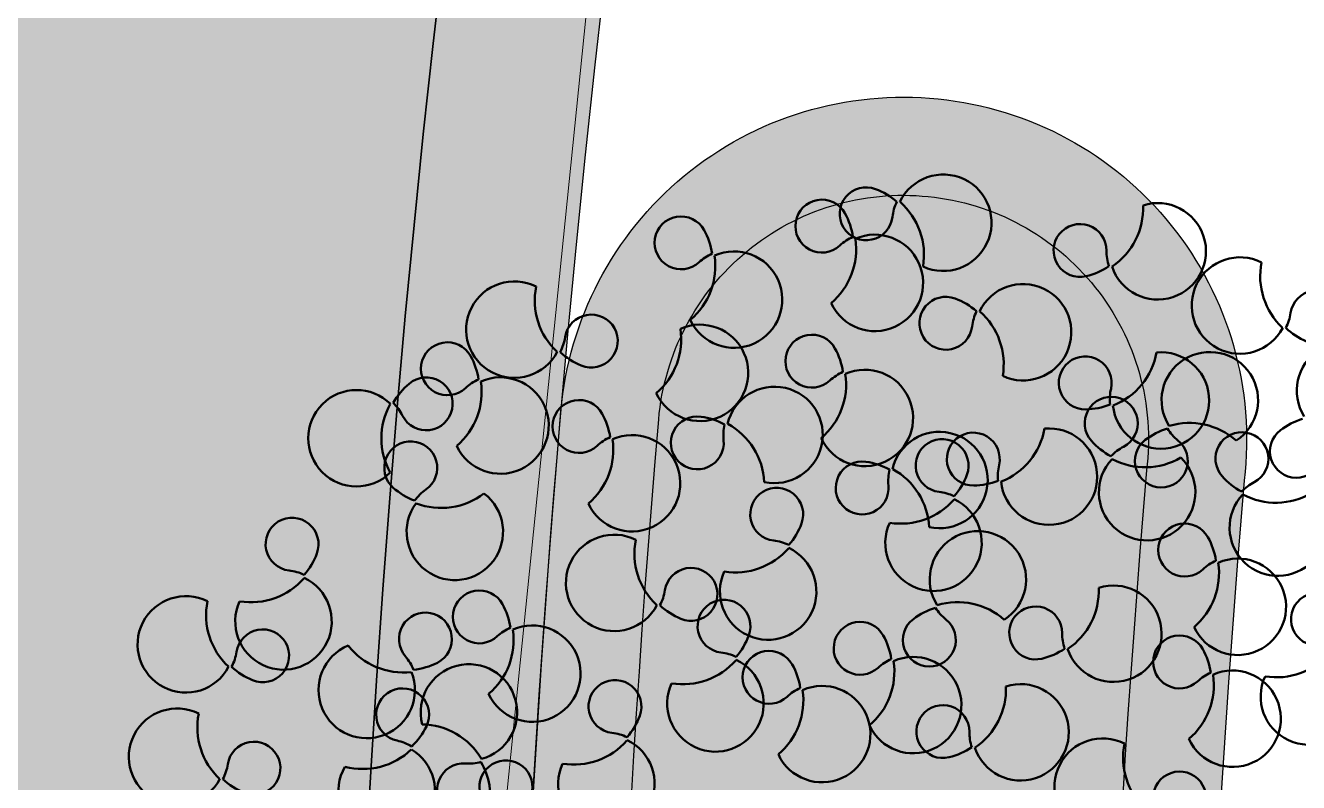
# Model space of a CAD drawing. Header units: centimetres. Extents: x 31799 to 51185, y -99131 to -72325.
# Drawn here: x 36493.9 to 36649.7, y -88172.6 to -88080 of the extents above; entities that cross this region are included whole.
import ezdxf

# ---------------------------------------------------------------- set-up
doc = ezdxf.new("R2010")
doc.units = ezdxf.units.CM
doc.header["$LTSCALE"] = 50
doc.header["$MEASUREMENT"] = 0
doc.linetypes.add('DASHED2', pattern=[9.524999999999999, 6.35, -3.175])
doc.layers.add('New_SANITARI BANJO', color=7, linetype='Continuous')
doc.layers.add('TALUS', color=2, linetype='Continuous')
doc.layers.add('New_SANITARI BANJO_Pen_No__24', color=7, linetype='Continuous', lineweight=18, true_color=0x029e21)
doc.layers.add('trotuar', color=91, linetype='Continuous', lineweight=0)
doc.layers.get('New_SANITARI BANJO').off()
pattern_1 = [(25.3848191782744, (-85633.25279063068, -50661.26926081775), (-11.43331631542021, 24.09498242438757), []), (115.3848191782744, (-85633.25279063068, -50661.26926081775), (-47.57127270745256, 6.947151430131534), [26.67, -26.67])]

# ---------------------------------------------------------------- blocks, each defined once
blk = doc.blocks.new('A$Cd0191f6d')
at = {"layer": 'trotuar'}
blk.add_polyline3d([(-3551.200000103563, 4657.500000018626, 62599.59999999998), (-3296.860318817198, 5221.700000017881, 62598.4), (-3264.799999911338, 5406.499999947846, 62600.4), (-3230.699999909848, 5477.199999894947, 62599.4), (-3190.600000042468, 5565.400000009686, 62600.49999999999), (-3110.499999951571, 5697.599999979138, 62598.59999999999), (-3015.09999986738, 5818.800000101328, 62598.09999999999), (-2793.099999986589, 6019.099999871105, 62601.39999999999), (-1999.399999994785, 6630.200000014156, 62605.3)], dxfattribs=at)
blk = doc.blocks.new('Tree Model Detailed 26')
at = {"layer": 'New_SANITARI BANJO_Pen_No__24', "color": 104, "linetype": 'Continuous', "lineweight": 50, "true_color": 0x029e21}
for centre, radius, start, end in [((24.342179962065, 88.13237564865001), 5.899489175175001, 333.283155263, 242.5241459426), ((38.08380042493501, 87.05995351000001), 5.899489175175001, 333.2831552633, 242.5241459432), ((27.917034545065, 77.04589860135), 8.6027704362, 78.63804502928998, 136.9435835450001), ((41.658655007935, 75.97347646265), 8.6027704362, 78.63804502885002, 136.9435835447), ((22.9463683444, 78.72777876535), 3.236620232247, 157.4773105859001, 81.29953840709997), ((27.903231086465, 76.67227888265), 8.6027704362, 137.1059756305, 157.4773105818), ((24.328376503465, 87.75875593), 5.899489175175001, 242.4608653962, 261.2995384089), ((41.64485154940001, 75.59985674400001), 8.6027704362, 137.1059756308, 157.4773105818), ((40.88914248746499, 75.10877260865001), 5.899489175175001, 65.39899748820001, 334.6399881715), ((38.069996966335, 86.68633379135), 5.899489175175001, 242.4608653962, 261.2995384079), ((36.68798880726501, 77.65535662665), 3.236620232247, 157.4773105854001, 81.29953840888004), ((51.83607733205, 79.09050290135), 8.6027704362, 170.7538872549, 229.0594257686), ((50.33886093295001, 74.06113053335001), 3.236620232247, 249.5931528044999, 173.4153806392), ((41.2630171052, 75.10877260865001), 5.899489175175001, 334.5767076222, 353.4153806337001), ((52.2099519498, 79.09050290135), 8.6027704362, 229.2218178554, 249.5931528042), ((63.30629439520001, 66.17538500625), 5.899489175175001, 315.2740725804, 224.5150632641999), ((32.50239762520001, 64.92558503345), 5.899489175175001, 22.67099769038998, 291.9119883699999), ((20.165559501665, 62.483818647), 5.899489175175001, 59.90917806901999, 329.1501687517001), ((31.44321078246501, 65.40000454695002), 8.6027704362, 165.2640678363999, 223.569606351), ((43.245509536335, 60.42279644425), 8.6027704362, 128.0258874535, 186.3314259692999), ((29.47170735259999, 60.5369378612), 3.236620232247, 244.1033333861999, 167.9255612152), ((59.67981224205, 59.54044827935), 3.236620232247, 214.8201261116001, 138.6423539408), ((63.2912920698, 54.52680854625), 8.6027704362, 60.85463498338999, 119.1601734978), ((20.537719236135, 62.44805047945), 5.899489175175001, 329.0868882032, 347.9255612151), ((38.733156306065, 57.74419388155), 3.236620232247, 206.8651530056001, 130.6873808329001), ((63.70764306525001, 55.99472594515), 8.6027704362, 138.6423539406, 159.0136888904), ((63.4336399382, 65.82386638305), 5.899489175175001, 296.4986801189, 315.337353131), ((63.4186376128, 54.17528992304999), 8.6027704362, 40.32090794862, 60.69224289674001), ((31.81537051693501, 65.36423637935), 8.6027704362, 223.7319984367, 244.1033333866), ((32.77703960026501, 64.6719041014), 5.899489175175001, 291.8487078224, 310.6873808344999), ((43.520151511465, 60.16911551225), 8.6027704362, 186.4938180553, 206.8651530051), ((51.85014779085, 54.1468328686), 5.899489175175001, 53.59551857589003, 322.8365092571), ((67.50996362535, 57.64755423755), 3.236620232247, 116.4986801167999, 40.32090794951987), ((29.7623876086, 52.42999872545), 5.899489175175001, 195.0992032261, 104.3401939075), ((19.6997882102, 58.29801814955), 8.6027704362, 300.6797656263, 358.9853041409), ((63.37825562435, 55.81784705005), 8.6027704362, 159.1760809764, 217.481619491), ((52.1795352318, 54.32371176365001), 5.899489175175001, 34.82012611221998, 53.65879912402999), ((71.80580835465, 55.05439709785001), 3.236620232247, 298.9809952251999, 222.8032230562999), ((20.2771818322, 53.08238204555001), 3.236620232247, 356.3238107626001, 280.1460385906999), ((41.44694466153501, 51.14840455655), 3.236620232247, 298.9809952303, 222.8032230595), ((64.85935304405001, 48.56274929173499), 5.899489175175001, 114.7868399133, 24.0278305968), ((68.96243582535, 59.46477985054999), 8.6027704362, 220.1417296801999, 278.4472681933), ((29.394492325865, 52.49659670355), 5.899489175175001, 176.3238107618, 195.1624837737999), ((65.10272123505, 48.846569927665), 5.899489175175001, 23.96455004840995, 42.80322305895005), ((69.20580401665, 59.74860048645), 8.6027704362, 278.6096602762, 298.9809952281), ((76.58979917865001, 46.856448003735), 5.899489175175001, 333.2831552622, 242.5241459478001), ((20.6553379962, 47.8925070912), 3.236620232247, 249.5931528051999, 173.4153806333), ((19.3318929274, 58.3646161276), 8.6027704362, 280.1460385908, 300.5173735409), ((34.5004893512, 44.6567567504), 5.899489175175001, 114.7868399133, 24.02783059547999), ((38.60357213253501, 55.5587873092), 8.6027704362, 220.1417296799, 278.4472681946), ((34.7438575422, 44.94057738633499), 5.899489175175001, 23.96455004710001, 42.80322305894997), ((38.84694032353501, 55.84260794515), 8.6027704362, 278.6096602801, 298.98099523), ((80.164653762, 35.76997095620001), 8.6027704362, 78.63804503207001, 136.9435835435), ((64.74217566585001, 38.9482384532), 3.236620232247, 298.9809952309, 222.8032230595001), ((21.031639513535, 35.60026162466502), 5.899489175175001, 65.39899748793, 334.6399881697001), ((31.978574358135, 39.58199191720001), 8.6027704362, 170.7538872545, 229.0594257692), ((45.60662811613499, 34.656701143535), 5.899489175175001, 333.2831552624, 242.5241459449998), ((75.19398756135001, 37.45185112000001), 3.236620232247, 157.4773105823, 81.29953841336994), ((80.15085030335001, 35.3963512374), 8.6027704362, 137.1059756317, 157.4773105806), ((76.57599572, 46.48282828486499), 5.899489175175001, 242.4608653965, 261.2995384096), ((30.481357959, 34.552619549), 3.236620232247, 249.5931528040999, 173.4153806333), ((57.79572035555, 32.45659064706501), 5.899489175175001, 114.7868399133, 24.02783059547997), ((61.89880313685, 43.358621205865), 8.6027704362, 220.1417296799, 278.4472681946), ((58.03908854655, 32.74041128300001), 5.899489175175001, 23.9645500471, 42.80322305895002), ((62.14217132785001, 43.64244184180001), 8.6027704362, 278.6096602801, 298.9809952302), ((21.4055141312, 35.60026162466502), 5.899489175175001, 334.5767076219, 353.4153806337001), ((32.35244897586501, 39.58199191720001), 8.6027704362, 229.2218178550999, 249.5931528045), ((49.181482699135, 23.570224096065), 8.6027704362, 78.63804502937997, 136.9435835441), ((87.20487116535, 26.4700993086), 3.236620232247, 298.9809952257, 222.8032230562999), ((30.857659476265, 22.260374082535), 5.899489175175001, 65.39899748793003, 334.63998817), ((44.21081649846499, 25.2521042598), 3.236620232247, 157.4773105789, 81.29953840869997), ((49.16767924053499, 23.1966043772), 8.6027704362, 137.1059756298, 157.4773105795), ((45.592824657535, 34.28308142473501), 5.899489175175001, 242.4608653965, 261.2995384084), ((71.304253656, 24.1499854368), 5.899489175175001, 114.7868399162, 24.02783059653995), ((75.40733643735, 35.0520159956), 8.6027704362, 220.1417296785, 278.4472681933), ((41.80459432086501, 26.242104375), 8.6027704362, 170.753887254, 229.0594257692), ((62.73876912185001, 24.4852575548), 3.236620232247, 351.7961549191999, 275.6183827482998), ((80.25841585465001, 19.978451502465), 5.899489175175001, 114.7868399101, 24.02783059389999), ((84.361498636, 30.88048206126501), 8.6027704362, 220.141729681, 278.4472681976999), ((40.307377921735, 21.212732006865), 3.236620232247, 249.5931528056, 173.4153806345), ((57.4275325738, 25.2509822716), 8.6027704362, 331.4248199704, 351.7961549198001), ((80.501784046, 20.262272138465), 5.899489175175001, 23.96455004624, 42.80322306023002), ((84.60486682735, 31.1643026972), 8.6027704362, 278.6096602805999, 298.9809952283), ((31.231534094, 22.260374082535), 5.899489175175001, 334.5767076216, 353.415380633), ((44.547824808865, 15.81300339120001), 5.899489175175001, 65.39899748793002, 334.6399881697001), ((55.49475965345, 19.794733683735), 8.6027704362, 170.7538872545, 229.0594257695), ((63.71224248435, 15.027610795135), 5.899489175175001, 167.6019996029, 76.84299028512002), ((57.5065606986, 24.885555418065), 8.6027704362, 272.9568893692999, 331.2624278846999), ((63.63321435955, 15.393037648665), 5.899489175175001, 76.77970973681, 95.61838274877995), ((34.054903793265, 15.697945042665), 3.236620232247, 298.9809952299, 222.8032230587), ((42.17846893859999, 26.242104375), 8.6027704362, 229.2218178548, 249.593152805), ((53.99754325435, 14.765361315535), 3.236620232247, 249.5931528045, 173.4153806333), ((27.10844848286499, 9.206297236534999), 5.899489175175001, 114.786839913, 24.02783059547998), ((31.2115312642, 20.108327795335), 8.6027704362, 220.1417296795999, 278.4472681946), ((44.92169942653499, 15.81300339120001), 5.899489175175001, 334.5767076216, 353.4153806337), ((27.351816673865, 9.490117872465001), 5.899489175175001, 23.96455004683999, 42.80322305895), ((31.4548994552, 20.392148431265), 8.6027704362, 278.6096602806, 298.9809952302), ((55.86863427115, 19.794733683735), 8.6027704362, 229.2218178550999, 249.5931528051), ((72.73333064664999, 10.468670643865), 3.236620232247, 298.9809952360999, 222.8032230643001), ((89.256185572, 9.244524785935), 3.236620232247, 298.9809952257, 222.8032230562999), ((37.60319162433501, 4.55867818546), 3.236620232247, 298.9809952298, 222.8032230585999), ((65.7868753366, 3.977022837800001), 5.899489175175001, 114.7868399127, 24.02783059598002), ((69.88995811800001, 14.879053396535), 8.6027704362, 220.1417296796, 278.4472681933), ((66.0302435276, 4.260843473733501), 5.899489175175001, 23.96455004782998, 42.80322305758997), ((82.30973026135, 2.7528769798465), 5.899489175175001, 114.7868399103, 24.02783059366001), ((86.41281304265, 13.6549075386), 8.6027704362, 220.141729681, 278.4472681933), ((57.22139080265, 4.3122949557665), 3.236620232247, 351.79615492, 275.6183827482998), ((70.13332630865, 15.162874032465), 8.6027704362, 278.6096602805999, 298.9809952322), ((82.55309845265, 3.0366976157865), 5.899489175175001, 23.96455004677999, 42.80322306033), ((90.76467257265001, 3.824921363400001), 3.236620232247, 339.2835409991, 263.1057688319999), ((86.656181234, 13.938728174535), 8.6027704362, 278.6096602805999, 298.9809952283), ((30.656736314, -1.9329696206265), 5.899489175175001, 114.7868399133, 24.02783059517998), ((34.75981909533499, 8.969060938135001), 8.6027704362, 220.1417296797, 278.4472681942), ((51.9101542546, 5.078019672585), 8.6027704362, 331.4248199702, 351.79615492), ((30.900104505, -1.6491489846935), 5.899489175175001, 23.96455004704, 42.80322305915), ((35.00318728633499, 9.252881574065002), 8.6027704362, 278.6096602802, 298.9809952298), ((85.74548448465, 5.723162377575002), 8.6027704362, 318.9122060491, 339.2835409989), ((50.5096994018, -4.41940100186), 5.899489175175001, 65.39899748795001, 334.6399881697001), ((58.19486416515001, -5.145351803855), 5.899489175175001, 167.601999603, 76.84299028510995), ((51.9891823794, 4.71259281908), 8.6027704362, 272.9568893698, 331.2624278844), ((61.4566342464, -0.4376707093292999), 8.6027704362, 170.7538872544, 229.0594257692), ((58.11583604035, -4.7799249503465), 5.899489175175001, 76.77970973677003, 95.61838274879003), ((89.66800248199999, -5.245128791725), 5.899489175175001, 64.26709581555998, 83.10576882545004), ((38.6126209822, -3.913491227893501), 3.236620232247, 37.30244122298, 321.1246690524), ((89.66598216865, -5.6189979508), 5.899489175175001, 155.0893856813, 64.33037636254002), ((85.74346417135, 5.3492932185), 8.6027704362, 260.4442754495, 318.7498139643), ((27.418123416735, -5.565512827485), 3.236620232247, 269.6977879549, 193.5200157841), ((34.34412935626499, -7.165497877800002), 8.6027704362, 16.93110627358, 37.30244122314001), ((59.95941784724999, -5.467043077525), 3.236620232247, 249.5931528041, 173.4153806335), ((77.371882744, -5.928870132224999), 3.236620232247, 339.2835409992001, 263.1057688203), ((46.041259362135, -9.847298137265001), 5.899489175175001, 213.1082859064, 122.3492765883), ((45.725205034335, -9.647568590935), 5.899489175175001, 122.2859960402, 141.1246690519), ((34.660183684065, -7.365227424065002), 8.6027704362, 318.4631756726, 16.76871418743998), ((50.88357401955, -4.41940100186), 5.899489175175001, 334.5767076216, 353.4153806335), ((60.7582213986, -9.284000624734999), 3.236620232247, 257.1851740337, 181.0074018636999), ((32.63556852406501, -4.310987194860001), 8.6027704362, 193.5200157842, 213.8913507339), ((61.83050886415, -0.4376707093292999), 8.6027704362, 229.2218178552, 249.5931528046), ((72.35269465600001, -4.030629118053501), 8.6027704362, 318.9122060491999, 339.2835409989), ((27.36993436120001, -14.70149514573501), 5.899489175175001, 89.69778795572999, 108.5364609674), ((66.12354216845002, -9.189655260535), 8.6027704362, 181.0074018632999, 201.3787368129), ((76.27521265335, -14.998920287335), 5.899489175175001, 64.26709581555998, 83.10576883182999), ((27.325103554865, -15.072672230935), 5.899489175175001, 108.4731804189, 17.71417110106997), ((32.5907377178, -4.68216428006), 8.6027704362, 214.0537428195999, 272.3592813345), ((76.27319234, -15.3727894464), 5.899489175175001, 155.0893856841, 64.33037636815997), ((72.35067434265, -4.404498277126499), 8.6027704362, 260.4442754450999, 318.7498139612001), ((58.73182482475, -18.192547758265), 5.899489175175001, 77.18517403446, 96.02384704609997), ((39.4835377652, -16.92020544973501), 3.236620232247, 269.6977879549, 193.5200157846999), ((58.60764162245, -18.545195971135), 5.899489175175001, 95.96056649810997, 5.201557180464956), ((65.99935896615001, -9.5423034734), 8.6027704362, 201.5411288987, 259.8466674136999), ((44.70098287253501, -15.66567981713501), 8.6027704362, 193.5200157843, 213.8913507338999), ((20.688735252935, -25.1244103334), 5.899489175175001, 333.2831552633, 242.5241459449998), ((39.435348709665, -26.056187768), 5.899489175175001, 89.69778795572999, 108.5364609674), ((70.07701628800001, -22.983027223665), 3.236620232247, 257.1851740302999, 181.0074018635999), ((86.26888154135, -22.345386220735), 3.236620232247, 269.6977879513, 193.5200157822), ((39.390517903335, -26.4273648532), 5.899489175175001, 108.4731804189, 17.71417110106997), ((44.656152066265, -16.036856902335), 8.6027704362, 214.0537428196, 272.3592813345), ((65.13499848960001, -26.160841784865), 3.236620232247, 207.7973316097, 131.6195594375), ((75.44233705799999, -22.888681859465), 8.6027704362, 181.0074018632, 201.3787368129), ((91.48632664865, -21.090860588065), 8.6027704362, 193.5200157837999, 213.8913507326999), ((56.70462928805, -30.5567043558), 5.899489175175001, 46.57272407359, 315.8137147546), ((68.69909593865, -30.172422195065), 8.6027704362, 131.6195594394, 151.9908943886), ((68.35055373935, -30.30770177753501), 8.6027704362, 152.1532864727, 210.4588249891), ((57.05317148685, -30.421424773335), 5.899489175175001, 27.79733160962999, 46.63600462165001), ((67.92643651200001, -32.24422257006501), 5.899489175175001, 95.96056649939996, 5.201557180644014), ((75.31815385534999, -23.241330072335), 8.6027704362, 201.541128899, 259.8466674145999), ((68.050619714, -31.89157435720001), 5.899489175175001, 77.18517403510003, 96.02384704352004), ((86.17586167935, -31.85254562413501), 5.899489175175001, 108.4731804191, 17.71417110068), ((91.44149584200001, -21.462037673265), 8.6027704362, 214.0537428196999, 272.3592813371), ((86.22069248534999, -31.481368538935), 5.899489175175001, 89.69778795314001, 108.5364609669), ((24.263589835935, -36.210887380865), 8.6027704362, 78.63804502903001, 136.9435835441), ((60.52607429155, -32.293677396865), 3.236620232247, 37.30244122360005, 321.1246690524), ((56.2575826656, -35.545684046735), 8.6027704362, 16.93110627370998, 37.30244122316004), ((19.29292363526501, -34.529007217135), 3.236620232247, 157.4773105789, 81.29953840869997), ((35.934699165735, -34.521161351335), 3.236620232247, 298.9809952299, 222.8032230587), ((49.630148616, -35.160137389935), 3.236620232247, 298.9809952309, 222.8032230587), ((67.95471267135001, -38.2274843062), 5.899489175175001, 213.1082859070999, 122.3492765879), ((56.5736369934, -35.745413593), 8.6027704362, 318.4631756726, 16.76871418765997), ((67.63865834335, -38.027754759935), 5.899489175175001, 122.285996037, 141.1246690497), ((28.98824385540001, -41.0128091574), 5.899489175175001, 114.7868399133, 24.02783059488996), ((33.091326636735, -30.110778598665), 8.6027704362, 220.1417296796, 278.4472681942), ((29.2316120464, -40.72898852146501), 5.899489175175001, 23.96455004710001, 42.80322305890999), ((33.33469482773502, -29.82695796273499), 8.6027704362, 278.6096602802, 298.9809952298), ((42.68369330566501, -41.651785196), 5.899489175175001, 114.7868399133, 24.02783059488996), ((46.786776087, -30.74975463726501), 8.6027704362, 220.1417296795999, 278.4472681946999), ((42.927061496665, -41.367964560065), 5.899489175175001, 23.96455004710001, 42.80322305890999), ((79.53949337735, -41.90428372660001), 5.899489175175001, 333.2831552622, 242.5241459421), ((47.030144278, -30.465934001335), 8.6027704362, 278.6096602802, 298.9809952302), ((60.80154521465, -42.152228549665), 3.236620232247, 207.7973316097, 131.6195594375), ((64.3656426634, -46.16380895986499), 8.6027704362, 131.6195594377, 151.9908943876), ((52.37117601305, -46.54809112053501), 5.899489175175001, 46.57272407267003, 315.813714755), ((64.0171004646, -46.299088542265), 8.6027704362, 152.1532864737, 210.4588249885), ((52.71971821184999, -46.41281153806499), 5.899489175175001, 27.79733160875001, 46.63600462073997), ((31.71128532186501, -50.34460235435), 5.899489175175001, 65.39899748793, 334.6399881697), ((42.65822016646501, -46.362872061865), 8.6027704362, 170.753887254, 229.0594257692), ((83.11434796065001, -52.99076077415), 8.6027704362, 78.63804503206998, 136.9435835465), ((61.706112803, -48.819740965), 3.236620232247, 37.30244122360005, 321.1246690524), ((41.161003767335, -51.39224443), 3.236620232247, 249.5931528044999, 173.4153806345001), ((57.43762117705, -52.07174761485), 8.6027704362, 16.93110627328001, 37.30244122316004), ((78.14368176, -51.30888061035), 3.236620232247, 157.4773105823, 81.29953841336994), ((83.100544502, -53.36438049295), 8.6027704362, 137.1059756317, 157.4773105806), ((79.52568991864999, -42.277903445465), 5.899489175175001, 242.4608653965, 261.2995384096), ((69.13475118265, -54.75354787435001), 5.899489175175001, 213.1082859075, 122.3492765868)]:
    blk.add_arc(centre, radius, start, end, dxfattribs=at)

msp = doc.modelspace()

# ---------------------------------------------------------------- hatches: boundary and pattern name
at = {"layer": 'TALUS', "lineweight": 30, "ltscale": 0.5, "true_color": 0x939598, "transparency": 33554559}
h = msp.add_hatch(dxfattribs=at)
h.set_pattern_fill('AR-BRSTD', color=252, scale=10, angle=25.3848191782744)
h.set_pattern_definition(pattern_1)
edge = h.paths.add_edge_path()
edge.add_line((33481.73727889513, -98964.20794213569), (34192.75944447368, -89929.98434819673))
edge.add_line((34192.75944447369, -89929.98434819671), (34389.28799872281, -87525.5355862798))
edge.add_arc((31959.39116163795, -87326.92702371415), 2437.999999999882, 355.3272943228954, 375.565461341902)
edge.add_arc((32922.71566187232, -87058.58785913259), 1437.999999999809, 375.5654613419055, 387.7626684261507)
edge.add_arc((35921.34901027073, -85480.08389340817), 1950.727892282888, 140.705992002478, 207.7626684261479, ccw=False)
edge.add_arc((34450.36344504908, -84276.35303170708), 50.00000000000462, 128.3258898504117, 140.7059920024994, ccw=False)
edge.add_arc((33527.60467798146, -83109.02263383362), 1437.999999999836, 308.325889850393, 327.0197797373803)
edge.add_arc((32688.74613888751, -82564.67315841456), 2437.999999999767, 327.0197797373834, 347.2579467563899)
edge.add_line((35066.70532080551, -83102.4036942136), (35598.80425657635, -80749.34864941363))
edge.add_line((35598.80425657635, -80749.34864941365), (37529.37706338719, -72329.9349606951))
edge.add_line((37529.37706338719, -72329.93496069509), (37704.8237802681, -72370.16491888188))
edge.add_line((37704.82378026808, -72370.1649188819), (35774.31157619783, -80789.31431322011))
edge.add_line((35774.31157619784, -80789.31431322011), (35242.27244662391, -83142.10488225456))
edge.add_arc((32688.74613888751, -82564.67315841462), 2617.999999999742, 327.01977973738457, 347.2579467563913, ccw=False)
edge.add_arc((33527.60467798014, -83109.0226338324), 1618.000000001632, 309.0322442866182, 327.01977973736945, ccw=False)
edge.add_arc((34578.04042984209, -84404.71115011077), 50.00000000000321, 129.0322442865612, 141.3213182337953)
edge.add_arc((35921.34901027055, -85480.0838934082), 1770.727892282732, 141.3213182338531, 207.76266842615)
edge.add_arc((32922.71566187229, -87058.58785913265), 1617.999999999861, 15.565461341907223, 27.76266842615229, ccw=False)
edge.add_arc((31959.39116163798, -87326.92702371412), 2617.999999999849, 355.3272943228952, 375.5654613419017, ccw=False)
edge.add_line((34568.68973402851, -87540.19905685479), (34372.18326895253, -89944.37756651636))
edge.add_line((34372.18326895253, -89944.37756651637), (33661.18237822793, -98978.33084288123))
edge.add_line((33661.18237822792, -98978.33084288123), (33481.73727889514, -98964.20794213569))
h = msp.add_hatch(color=252, dxfattribs=at)
h.dxf.hatch_style = 1
h.paths.add_polyline_path([(36276.38516095927, -85239.22639084185, -1), (35282.59136017838, -85710.7917431839, -1)], flags=16)
h.paths.add_polyline_path([(36258.31618276326, -85247.80030633899, -1), (35300.66033837441, -85702.21782768678, -1)], flags=0)
edge = h.paths.add_edge_path()
edge.add_arc((35785.76616845414, -87124.99712389108), 50.00000000001047, 343.6060053937989, 450.2168873000767)
edge.add_arc((35779.48826056891, -85475.0090670124), 1600.000000000514, 256.3904226196387, 270.21803383053555, ccw=False)
edge.add_arc((35391.23570401801, -87078.67984130912), 50.00000000000684, 76.39042261965353, 175.3992716527578)
edge.add_line((35341.39681107389, -87074.66926153748), (35311.94735140639, -87440.63342412878))
edge.add_arc((35361.78624435051, -87444.6440039004), 50.00000000000698, 175.3992716527917, 264.4911920794084)
edge.add_line((35356.98630580691, -87494.41307652566), (35677.8220206003, -87525.3558213341))
edge.add_arc((35682.62195914391, -87475.58674870887), 49.99999999998182, 264.4911920793969, 343.6060054054348)
edge.add_line((35730.58913727567, -87489.69879399204), (35833.73334658306, -87139.109169184))
edge = h.paths.add_edge_path()
edge.add_arc((36285.80805993509, -83537.14054680271), 49.99999999999295, 358.9792356738384, 438.0940489998873)
edge.add_line((36296.12335076885, -83488.21616867672), (35980.73294867991, -83421.71877313792))
edge.add_arc((35970.41765784613, -83470.64315126394), 50.00000000002819, 78.09404899988567, 167.1859694265125)
edge.add_line((35921.66290422922, -83459.55378700099), (35840.23433175462, -83817.5571760361))
edge.add_arc((35888.9890853715, -83828.64654029904), 49.99999999999373, 167.1859694265214, 266.1948184596658)
edge.add_arc((35779.48826056859, -85475.00906701462), 1600.000000001763, 72.36724199221612, 86.19481845965521, ccw=False)
edge.add_arc((36279.29770343089, -83902.52996673013), 50.00000000001844, 252.3672419922414, 358.9792356738552)
edge.add_line((36329.28976866307, -83903.4207045274), (36335.80012516724, -83538.03128459999))
h.paths.add_polyline_path([(34645.48260506319, -87425.79266917308), (34695.25167768844, -87430.59260771667), (34648.703071836, -87913.24065086072), (34598.93399921076, -87908.44071231714)])
h.paths.add_polyline_path([(34723.35668077389, -87920.44055867611), (34673.58760814863, -87915.64062013252), (34720.13621400107, -87432.99257698844), (34769.90528662633, -87437.79251553203)])
h.paths.add_polyline_path([(34798.01028971177, -87927.64046649149), (34748.24121708652, -87922.84052794789), (34794.78982293896, -87440.19248480383), (34844.55889556421, -87444.9924233474)])
h.paths.add_polyline_path([(34872.66389864965, -87934.84037430685), (34822.89482602441, -87930.04043576327), (34869.44343187684, -87447.39239261921), (34919.2125045021, -87452.19233116278)])
h.paths.add_polyline_path([(34944.09704081473, -87454.59230043458), (34993.86611343999, -87459.39223897815), (34947.31750758754, -87942.04028212224), (34897.54843496229, -87937.24034357864)])
h.paths.add_polyline_path([(35018.75064975263, -87461.79220824999), (35068.51972237788, -87466.59214679357), (35021.97111652542, -87949.24018993761), (34972.20204390018, -87944.44025139403)])
h.paths.add_polyline_path([(35096.62472546332, -87956.44009775302), (35046.85565283806, -87951.6401592094), (35093.40425869051, -87468.99211606536), (35143.17333131577, -87473.79205460894)])
h.paths.add_polyline_path([(35168.05786762839, -87476.19202388075), (35217.82694025364, -87480.99196242433), (35171.2783344012, -87963.64000556839), (35121.50926177595, -87958.84006702481)])
h.paths.add_polyline_path([(35245.93194333908, -87970.83991338378), (35196.16287071383, -87966.0399748402), (35242.71147656628, -87483.39193169614), (35292.48054919152, -87488.1918702397)])
h.paths.add_polyline_path([(35465.22808050296, -87991.9897545544), (35415.45900787771, -87987.1898160108), (35462.00761373016, -87504.54177286675), (35511.77668635541, -87509.34171141034)])
h.paths.add_polyline_path([(35536.66122266804, -87511.74168068214), (35586.43029529331, -87516.54161922571), (35539.88168944086, -87999.18966236978), (35490.11261681561, -87994.3897238262)])
h.paths.add_polyline_path([(35611.31483160593, -87518.94158849752), (35661.08390423119, -87523.7415270411), (35614.53529837874, -88006.38957018514), (35564.76622575349, -88001.58963164157)])
h.paths.add_polyline_path([(35685.96844054382, -87526.1414963129), (35735.73751316907, -87530.9414348565), (35689.18890731662, -88013.58947800053), (35639.41983469138, -88008.78953945696)])
h.paths.add_polyline_path([(35763.84251625452, -88020.78938581591), (35714.07344362927, -88015.98944727232), (35760.62204948171, -87533.34140412828), (35810.39112210696, -87538.14134267185)])
h.paths.add_polyline_path([(35835.27565841958, -87540.54131194366), (35885.04473104484, -87545.34125048722), (35838.4961251924, -88027.9892936313), (35788.72705256715, -88023.18935508771)])
h.paths.add_polyline_path([(35909.92926735747, -87547.74121975905), (35959.69833998274, -87552.54115830263), (35913.14973413029, -88035.18920144669), (35863.38066150504, -88030.38926290312)])
h.paths.add_polyline_path([(35987.80334306817, -88042.38910926206), (35938.03427044293, -88037.5891707185), (35984.58287629536, -87554.94112757442), (36034.35194892062, -87559.741066118)])
h.paths.add_polyline_path([(36059.23648523324, -87562.14103538981), (36109.00555785851, -87566.9409739334), (36062.45695200606, -88049.58901707747), (36012.68787938081, -88044.78907853388)])
h.paths.add_polyline_path([(36133.89009417113, -87569.34094320518), (36183.65916679639, -87574.14088174877), (36137.11056094393, -88056.78892489284), (36087.34148831869, -88051.98898634924)])
h.paths.add_polyline_path([(36211.76416988182, -88063.9888327082), (36161.99509725659, -88059.18889416463), (36208.54370310902, -87576.54085102059), (36258.31277573427, -87581.34078956416)])
h.paths.add_polyline_path([(36283.19731204691, -87583.74075883595), (36332.96638467215, -87588.54069737955), (36286.41777881971, -88071.18874052359), (36236.64870619446, -88066.38880198)])
h.paths.add_polyline_path([(38822.86974370932, -84909.48987272743), (38822.86974370932, -84859.48987272743), (39307.86974370932, -84859.48987272743), (39307.86974370932, -84909.48987272743)])
h.paths.add_polyline_path([(38822.86974370932, -84984.48987272743), (38822.86974370932, -84934.48987272744), (39307.86974370932, -84934.48987272743), (39307.86974370932, -84984.48987272743)])
h.paths.add_polyline_path([(38822.86974370932, -85059.48987272743), (38822.86974370932, -85009.48987272743), (39307.86974370932, -85009.48987272743), (39307.86974370932, -85059.48987272743)])
h.paths.add_polyline_path([(38822.86974370932, -85134.48987272743), (38822.86974370932, -85084.48987272743), (39307.86974370932, -85084.48987272743), (39307.86974370932, -85134.48987272743)])
h.paths.add_polyline_path([(38822.86974370932, -85209.48987272743), (38822.86974370932, -85159.48987272744), (39307.86974370932, -85159.48987272743), (39307.86974370932, -85209.48987272743)])
h.paths.add_polyline_path([(38822.86974370932, -85284.48987272743), (38822.86974370932, -85234.48987272743), (39307.86974370932, -85234.48987272743), (39307.86974370932, -85284.48987272743)])
h.paths.add_polyline_path([(38822.86974370932, -85309.48987272743), (39307.86974370932, -85309.48987272743), (39307.86974370932, -85359.48987272743), (38822.86974370932, -85359.48987272743)])
h.paths.add_polyline_path([(38822.86974370932, -85434.48987272743), (38822.86974370932, -85384.48987272743), (39307.86974370932, -85384.48987272743), (39307.86974370932, -85434.48987272743)])
h.paths.add_polyline_path([(38822.86974370932, -85509.48987272743), (38822.86974370932, -85459.48987272743), (39307.86974370932, -85459.48987272743), (39307.86974370932, -85509.48987272743)])
h.paths.add_polyline_path([(42242.33328250072, -84965.1833709302), (42242.33328250072, -84915.1833709302), (42727.33328250073, -84915.1833709302), (42727.33328250072, -84965.1833709302)])
h.paths.add_polyline_path([(42727.33328250072, -84990.1833709302), (42727.33328250072, -85040.1833709302), (42242.33328250072, -85040.1833709302), (42242.33328250072, -84990.1833709302)])
h.paths.add_polyline_path([(42727.33328250073, -85065.1833709302), (42727.33328250072, -85115.1833709302), (42242.33328250073, -85115.1833709302), (42242.33328250072, -85065.1833709302)])
h.paths.add_polyline_path([(42242.33328250073, -85190.1833709302), (42242.33328250072, -85140.1833709302), (42727.33328250072, -85140.1833709302), (42727.33328250072, -85190.18337093022)])
h.paths.add_polyline_path([(42242.33328250073, -85265.1833709302), (42242.33328250072, -85215.18337093022), (42727.33328250072, -85215.1833709302), (42727.33328250072, -85265.18337093022)])
h.paths.add_polyline_path([(42242.33328250072, -85340.1833709302), (42242.33328250072, -85290.1833709302), (42727.33328250072, -85290.1833709302), (42727.33328250072, -85340.1833709302)])
h.paths.add_polyline_path([(42242.33328250072, -85415.1833709302), (42242.33328250072, -85365.18337093019), (42727.33328250073, -85365.1833709302), (42727.33328250072, -85415.1833709302)])
h.paths.add_polyline_path([(42727.33328250072, -85440.1833709302), (42727.33328250072, -85490.1833709302), (42242.33328250073, -85490.1833709302), (42242.33328250072, -85440.18337093019)])
h.paths.add_polyline_path([(42727.33328250072, -85515.1833709302), (42727.33328250072, -85565.18337093019), (42242.33328250073, -85565.1833709302), (42242.33328250072, -85515.1833709302)])
h.paths.add_polyline_path([(35330.92340725392, -83330.30941829295), (35281.51765634077, -83322.62360169957), (35356.05278715759, -82843.49896182836), (35405.45853807074, -82851.18477842172)])
h.paths.add_polyline_path([(35430.16141352732, -82855.02768671843), (35479.56716444049, -82862.71350331177), (35405.03203362368, -83341.83814318299), (35355.62628271052, -83334.15232658964)])
h.paths.add_polyline_path([(35504.27003989708, -82866.55641160849), (35553.67579081023, -82874.24222820187), (35479.14065999341, -83353.36686807305), (35429.73490908026, -83345.68105147968)])
h.paths.add_polyline_path([(35578.37866626681, -82878.08513649853), (35627.78441717997, -82885.77095309191), (35553.24928636316, -83364.89559296312), (35503.84353545, -83357.20977636975)])
h.paths.add_polyline_path([(35627.35791273289, -83376.42431785318), (35577.95216181974, -83368.73850125982), (35652.48729263656, -82889.61386138859), (35701.89304354971, -82897.29967798194)])
h.paths.add_polyline_path([(35701.46653910263, -83387.95304274322), (35652.06078818949, -83380.26722614985), (35726.5959190063, -82901.14258627864), (35776.00166991946, -82908.82840287201)])
h.paths.add_polyline_path([(35775.57516547238, -83399.48176763329), (35726.16941455923, -83391.79595103991), (35800.70454537603, -82912.67131116871), (35850.1102962892, -82920.35712776208)])
h.paths.add_polyline_path([(35874.81317174578, -82924.20003605877), (35924.21892265895, -82931.88585265214), (35849.68379184212, -83411.01049252335), (35800.27804092898, -83403.32467592998)])
h.paths.add_polyline_path([(35923.79241821187, -83422.53921741339), (35874.38666729871, -83414.85340082005), (35948.92179811553, -82935.72876094881), (35998.32754902869, -82943.41457754218)])
h.paths.add_polyline_path([(35997.90104458161, -83434.06794230347), (35948.49529366846, -83426.3821257101), (36023.03042448528, -82947.25748583888), (36072.43617539843, -82954.94330243228)])
h.paths.add_polyline_path([(36072.00967095137, -83445.5966671935), (36022.6039200382, -83437.91085060016), (36097.13905085502, -82958.78621072895), (36146.54480176818, -82966.4720273223)])
h.paths.add_polyline_path([(36166.61704051069, -82969.59456959204), (36216.02279142384, -82977.28038618542), (36141.48766060702, -83456.4050260566), (36092.08190969387, -83448.71920946325)])
h.paths.add_polyline_path([(36240.72566688043, -82981.1232944821), (36290.13141779358, -82988.80911107545), (36215.59628697676, -83467.93375094666), (36166.19053606362, -83460.2479343533)])
h.paths.add_polyline_path([(36289.7049133465, -83479.46247583671), (36240.29916243334, -83471.77665924335), (36314.83429325017, -82992.65201937215), (36364.24004416333, -83000.3378359655)])
h.paths.add_polyline_path([(36363.81353971626, -83490.9912007268), (36314.4077888031, -83483.30538413342), (36388.94291961991, -83004.18074426222), (36438.34867053307, -83011.86656085557)])
h.paths.add_polyline_path([(36437.92216608599, -83502.51992561683), (36388.51641517285, -83494.83410902346), (36463.05154598966, -83015.70946915225), (36512.4572969028, -83023.39528574562)])
h.paths.add_polyline_path([(36512.03079245572, -83514.0486505069), (36462.62504154259, -83506.36283391353), (36537.16017235938, -83027.23819404231), (36586.56592327255, -83034.92401063567)])
h.paths.add_polyline_path([(36611.26879872913, -83038.76691893236), (36660.6745496423, -83046.45273552576), (36586.13941882547, -83525.57737539696), (36536.73366791233, -83517.89155880359)])
h.paths.add_polyline_path([(36660.24804519523, -83537.106100287), (36610.84229428208, -83529.42028369365), (36685.37742509888, -83050.29564382244), (36734.78317601205, -83057.9814604158)])
h.paths.add_polyline_path([(36734.35667156496, -83548.63482517707), (36684.95092065181, -83540.9490085837), (36759.48605146862, -83061.82436871248), (36808.89180238178, -83069.51018530587)])
h.paths.add_polyline_path([(36808.4652979347, -83560.16355006714), (36759.05954702156, -83552.47773347377), (36833.59467783837, -83073.35309360256), (36883.00042875153, -83081.03891019593)])
h.paths.add_polyline_path([(36907.70330420811, -83084.88181849262), (36957.10905512127, -83092.56763508599), (36882.57392430446, -83571.69227495718), (36833.16817339131, -83564.00645836383)])
h.paths.add_polyline_path([(36956.6825506742, -83583.22099984725), (36907.27679976104, -83575.53518325386), (36981.81193057786, -83096.41054338269), (37031.21768149103, -83104.09635997604)])
edge = h.paths.add_edge_path()
edge.add_line((35345.602616346, -87979.06565130793), (35392.01869444204, -87497.79174732689))
edge.add_line((35392.01869444204, -87497.79174732689), (35441.7877670673, -87502.59168587046))
edge.add_line((35441.7877670673, -87502.59168587046), (35395.23916121486, -87985.23972901452))
edge.add_line((35395.23916121486, -87985.23972901452), (35370.69833429069, -87982.87290852076))
edge.add_line((35370.69833429069, -87982.87290852076), (35528.59336416791, -88006.8270744345))
edge.add_arc((35525.27238796058, -88048.47187788168), 41.77700967186401, -14.552392159983583, 85.44058102007187, ccw=False)
edge.add_arc((56324.06698545087, -92940.1946727728), 21324.53482484069, 166.7675717122192, 172.1119311999963)
edge.add_line((35201.30356484486, -90013.65217812975), (34489.38764876415, -99043.51323502335))
edge.add_line((34489.38764876415, -99043.51323502335), (35258.46389933917, -99104.04198500312))
edge.add_line((35258.46389933917, -99104.04198500312), (36440.46922435543, -89448.17057818882))
edge.add_arc((34676.2716865449, -89211.51249660154), 1779.99999999924, 352.3596750292794, 372.2491902978332)
edge.add_arc((38265.83918597757, -88274.693198473), 1932.745294440495, 149.4357010675793, 196.8168086523928, ccw=False)
edge.add_arc((28852.09997230968, -82715.337688112), 9000.000000019161, 329.435701067582, 332.5402076988555)
edge.add_arc((39891.45875001077, -88452.22143186303), 3441.032003481225, 139.1797680767444, 152.5402076988599, ccw=False)
edge.add_arc((38709.34729134713, -87375.30775866933), 1842.970951900781, 86.46848604357098, 140.4930085273876, ccw=False)
edge.add_line((38822.8697437096, -85535.8364807311), (51169.21808257162, -85751.98653565615))
edge.add_line((51169.21808257162, -85751.98653565615), (51181.68086170222, -85040.00911070028))
edge.add_line((51181.68086170222, -85040.00911070028), (38026.75180736277, -84808.41644175778))
edge.add_arc((37981.90311111031, -83870.49077314144), 938.9973191681428, 182.5644517141839, 272.73762124589723, ccw=False)
edge.add_arc((43889.05428051963, -83579.50542167232), 6853.303026325537, 180.4775067035732, 182.7850742070695, ccw=False)
edge.add_arc((41673.82818748208, -83597.96768554443), 4637.999999996704, 169.5642741071078, 180.4775067035676, ccw=False)
edge.add_line((37112.54664547435, -82757.87561052585), (38981.36339262439, -72611.13147657337))
edge.add_line((38981.36339262439, -72611.13147657337), (38521.3781868199, -72526.41188133175))
edge.add_line((38521.3781868199, -72526.41188133175), (36586.16066803633, -80971.35960690958))
edge.add_arc((57616.60052341552, -84500.72002839511), 21324.53482483193, 170.4733098792983, 175.8176693669818)
edge.add_arc((36298.20150121319, -82930.87625125368), 52.72217670634584, 259.8132947316294, 343.8871983019342, ccw=False)
edge.add_line((36288.87724863775, -82982.76735097767), (36092.05724663894, -82952.33940716485))
edge.add_arc((36099.69638723808, -82902.92641766914), 49.99999999997041, 167.3027142030877, 261.21177081221555, ccw=False)
edge.add_line((36050.91913937023, -82891.93641810425), (36488.07190284962, -80951.7080700977))
edge.add_line((36488.07190284962, -80951.7080700977), (38422.94077398018, -72508.2817813477))
edge.add_line((38422.94077398018, -72508.2817813477), (37723.2232666089, -72379.40854094797))
edge.add_line((37723.2232666089, -72379.40854094797), (35793.8123894891, -80793.75494253219))
edge.add_line((35793.8123894891, -80793.75494253219), (35261.77990504808, -83146.51612537049))
edge.add_arc((32688.74613888724, -82564.67315841459), 2637.99999999998, 327.0197797374045, 347.25794675638565, ccw=False)
edge.add_arc((33527.60467798082, -83109.02263383292), 1638.000000000768, 309.10575855814596, 327.0197797374002, ccw=False)
edge.add_arc((34592.31709476245, -84418.88196580463), 49.99999999992727, 129.1057585582229, 141.3934260570992)
edge.add_arc((35921.34901027071, -85480.08389340823), 1750.727892282864, 141.3934260569931, 207.762668426149)
edge.add_arc((32922.71566187181, -87058.58785913285), 1638.000000000377, 15.56546134189972, 27.76266842614831, ccw=False)
edge.add_arc((31959.39116163786, -87326.9270237142), 2637.999999999982, -4.672705677099827, 15.565461341896992, ccw=False)
edge.add_line((34588.62326017362, -87541.828331363), (34392.1192494501, -89945.97681299673))
edge.add_line((34392.1192494501, -89945.97681299673), (33681.12072259822, -98979.90005407516))
edge.add_line((33681.12072259822, -98979.90005407516), (34389.69592598858, -99035.6671789809))
edge.add_line((34389.69592598858, -99035.6671789809), (35101.82942687799, -90003.04630095078))
edge.add_line((35101.82942687799, -90003.04630095078), (35265.39863799984, -88020.91772434402))
edge.add_arc((35315.22925561063, -88025.02984648815), 50.00000000001445, 103.45148907291338, 175.2825268761445, ccw=False)
edge.add_line((35303.59815568121, -87976.4014852734), (35270.81647965172, -87973.23988265557))
edge.add_line((35270.81647965172, -87973.23988265557), (35317.36508550417, -87490.59183951153))
edge.add_line((35317.36508550417, -87490.59183951153), (35367.13415812943, -87495.3917780551))
edge.add_line((35367.13415812943, -87495.3917780551), (35320.84533153772, -87975.3462506925))
edge.add_arc((35315.22925560593, -88025.02984652495), 50.00000003714096, 81.37347026810022, 83.55084168542459, ccw=False)
edge.add_line((35322.72891323263, -87975.5954947117), (35345.602616346, -87979.06565130793))
at = {"layer": 'TALUS', "lineweight": 30, "ltscale": 0.5, "true_color": 0x636466, "transparency": 33554687}
h = msp.add_hatch(color=251, dxfattribs=at)
h.dxf.hatch_style = 1
edge = h.paths.add_edge_path()
edge.add_line((51168.79446779087, -85771.98218413275), (38822.07713352589, -85555.82566912945))
edge.add_arc((38709.34729134713, -87375.30775866934), 1822.970951900793, 86.45465124964574, 140.5002035420514)
edge.add_arc((39891.45875000868, -88452.22143186604), 3421.032003480776, 139.1759243036042, 152.5402076988426)
edge.add_arc((28852.0999723263, -82715.33768812158), 9019.999999999973, 329.4357010675933, 332.54020769884426, ccw=False)
edge.add_arc((38265.83918597759, -88274.69319847299), 1912.745294440515, 149.4357010675207, 196.8405723386815)
edge.add_arc((34676.27168654486, -89211.5124965988), 1799.999999999678, 352.36335917613354, 372.2747163366826, ccw=False)
edge.add_line((36460.30705312418, -89450.71494389599), (35278.31571298675, -99106.47210740784))
edge.add_line((35278.31571298676, -99106.47210740784), (35258.46389933917, -99104.04198500312))
edge.add_line((35258.46389933917, -99104.04198500312), (36440.4692243555, -89448.17057818842))
edge.add_arc((34676.27168654485, -89211.51249659878), 1779.999999999686, 352.3596750292041, 372.2491902982017)
edge.add_arc((38265.83918597791, -88274.6931984704), 1932.745294439467, 149.4357010675926, 196.8168086520476, ccw=False)
edge.add_arc((28852.0999723264, -82715.33768812142), 8999.999999999978, 329.435701067592, 332.5402076988429)
edge.add_arc((39891.45875000869, -88452.22143186603), 3441.032003480784, 139.179768078024, 152.5402076988431, ccw=False)
edge.add_arc((38709.34729134614, -87375.30775866978), 1842.970951901312, 86.46848604353761, 140.4930085298587, ccw=False)
edge.add_line((38822.86974370971, -85535.83648073109), (51169.14455824898, -85751.98524845073))
edge.add_line((51169.14455824897, -85751.98524845073), (51168.79446779085, -85771.98218413275))
at = {"layer": 'TALUS', "lineweight": 30, "ltscale": 0.5, "true_color": 0x939598, "transparency": 33554559}
h = msp.add_hatch(dxfattribs=at)
h.set_pattern_fill('AR-BRSTD', color=252, scale=10, angle=25.3848191782744)
h.set_pattern_definition(pattern_1)
edge = h.paths.add_edge_path()
edge.add_line((51168.79446779084, -85771.98218413275), (38822.07713352588, -85555.82566912944))
edge.add_arc((38709.34729134713, -87375.30775866934), 1822.970951900793, 86.45465124964574, 140.5002035420514)
edge.add_arc((39891.45875000868, -88452.22143186604), 3421.032003480776, 139.1759243036042, 152.5402076988426)
edge.add_arc((28852.0999723263, -82715.33768812158), 9019.999999999973, 329.4357010675933, 332.54020769884426, ccw=False)
edge.add_arc((38265.83918597759, -88274.69319847299), 1912.745294440515, 149.4357010675207, 196.8405723386815)
edge.add_arc((34676.27168654486, -89211.5124965988), 1799.999999999678, 352.36335917613354, 372.2747163366826, ccw=False)
edge.add_line((36460.30705312418, -89450.71494389599), (35278.31571298675, -99106.47210740784))
edge.add_line((35278.31571298676, -99106.47210740784), (35456.98203581496, -99128.34320905022))
edge.add_line((35456.98203581496, -99128.34320905022), (36638.85085285327, -89473.58694398144))
edge.add_arc((34676.27168654485, -89211.51249659884), 1979.999999999669, 352.3939628531224, 372.4924356409736)
edge.add_arc((38265.83918597744, -88274.69319847421), 1732.74529444101, 149.4357010674844, 197.0663442301818, ccw=False)
edge.add_arc((28852.09997232275, -82715.33768811954), 9200.000000004073, 329.4357010675921, 332.5402076988431)
edge.add_arc((39891.45875000869, -88452.221431866), 3241.032003480768, 139.1386897844903, 152.5402076988433, ccw=False)
edge.add_arc((38709.34729134891, -87375.30775866857), 1642.970951899917, 86.31897838516647, 140.5718444617201, ccw=False)
edge.add_line((38814.82891781346, -85735.72635621692), (51165.64365366782, -85951.954605271))
edge.add_line((51165.64365366782, -85951.95460527099), (51168.79446779085, -85771.98218413275))
at = {"layer": 'TALUS', "lineweight": 30, "ltscale": 0.5, "true_color": 0x636466, "transparency": 33554687}
h = msp.add_hatch(color=251, dxfattribs=at)
h.dxf.hatch_style = 1
edge = h.paths.add_edge_path()
edge.add_line((51165.64365366782, -85951.95460527099), (38814.82891781346, -85735.72635621691))
edge.add_arc((38709.34729134891, -87375.30775866857), 1642.97095189991, 86.3189783851665, 140.5718444617201)
edge.add_arc((39891.45875000869, -88452.221431866), 3241.032003480768, 139.1386897844903, 152.5402076988433)
edge.add_arc((28852.09997232275, -82715.33768811954), 9200.000000004073, 329.4357010675921, 332.54020769884306, ccw=False)
edge.add_arc((38265.83918597744, -88274.69319847421), 1732.745294441, 149.4357010674844, 197.0663442301818)
edge.add_arc((34676.27168654485, -89211.51249659884), 1979.999999999677, 352.3939628531224, 372.49243564097355, ccw=False)
edge.add_line((36638.85085285327, -89473.58694398144), (35456.98203581496, -99128.34320905022))
edge.add_line((35456.98203581496, -99128.34320905022), (35476.83384946255, -99130.77333145494))
edge.add_line((35476.83384946253, -99130.77333145493), (36658.68940301613, -89476.12541657715))
edge.add_arc((34676.27168654485, -89211.51249659882), 1999.999999999682, 352.3971057818591, 372.5154412534142)
edge.add_arc((38265.83918597759, -88274.69319847315), 1712.745294440574, 149.4357010675174, 197.0929188846484, ccw=False)
edge.add_arc((28852.09997232181, -82715.33768811924), 9220.000000005035, 329.4357010675932, 332.5402076988442)
edge.add_arc((39891.45875000866, -88452.22143186606), 3221.032003480776, 139.1342334458945, 152.5402076988424, ccw=False)
edge.add_arc((38709.34729134862, -87375.30775866867), 1622.970951900053, 86.30252506664851, 140.5806619945616, ccw=False)
edge.add_line((38814.00997657751, -85755.71508363212), (51165.29356320971, -85971.95154095301))
edge.add_line((51165.29356320969, -85971.95154095303), (51165.64365366781, -85951.954605271))
at = {"layer": 'TALUS', "lineweight": 30, "ltscale": 0.5, "true_color": 0x636466, "transparency": 33554559}
h = msp.add_hatch(color=251, dxfattribs=at)
h.dxf.hatch_style = 1
h.paths.add_polyline_path([(36742.15540581193, -89485.23371799702, 0.08831764602469244), (36710.44492975554, -88759.61486534931, -0.09652058283770365), (36643.04232003522, -88135.62894360333, 0.4204092956461077), (36605.61437657014, -88088.9528895818, 0.419224554030772), (36559.4616789291, -88127.13898109058, 0.09621772076513184), (36629.18233664465, -88781.14841149107, -0.08795665985543377), (36658.83294632551, -89474.57661629401), (36622.93931308511, -89767.79382907409, 0.4503571082176306), (36664.62812174503, -89814.89708612398, 0.3789707298073474), (36706.31693040495, -89778.00034317386)])
h.paths.add_polyline_path([(36694.4058422164, -89776.54226973104, -0.3789707298073149), (36664.62812174503, -89802.89708612398, -0.4503571082176554), (36634.85040127366, -89769.25190251692), (36670.73608442555, -89476.09963448012, 0.08800897514906827), (36640.79365002579, -88778.08127741265, -0.09628811142105319), (36571.41769952411, -88128.16541741668, -0.4194452358940413), (36604.40631413295, -88100.89195551093, -0.4225359051821587), (36631.1049569138, -88134.38327188209, 0.09648189558025214), (36698.83836664847, -88762.70020083491, -0.08826679611120193), (36730.25212794872, -89483.71184154472)], flags=16)
at = {"layer": 'TALUS', "lineweight": 30, "ltscale": 0.5, "true_color": 0x139b48, "transparency": 33554559}
h = msp.add_hatch(dxfattribs=at)
h.set_pattern_fill('ANGLE', color=114, angle=25.3848191782744)
h.set_pattern_definition([(25.3848191782744, (6825.114588935041, 0.02578209705825429), (-0.1178913380855103, 0.2484484501952224), [0.2, -0.075]), (115.3848191782744, (6825.114588935041, 0.02578209705825429), (-0.2484484501952224, -0.1178913380855103), [0.2, -0.075])])
h.paths.add_polyline_path([(36730.25212794872, -89483.71184154472, 0.08826679611120107), (36698.83836664847, -88762.70020083491, -0.09648189558022621), (36631.10495691378, -88134.38327188227, 0.4225359051885297), (36604.40631413249, -88100.8919555109, 0.4194452358894052), (36571.41769952411, -88128.16541741668, 0.09628811142105201), (36640.79365002579, -88778.08127741264, -0.08800897514906655), (36670.73608442555, -89476.0996344801), (36634.85040127366, -89769.25190251692, 0.4503571082175821), (36664.62812174502, -89802.89708612398, 0.3789707298073843), (36694.4058422164, -89776.54226973104)])

# ---------------------------------------------------------------- linework, layer by layer
at = {"layer": 'TALUS', "color": 18, "lineweight": 30, "true_color": 0x000000, "elevation": -31311.32910148165}
for points in [[(34901.65496501765, -84000.66707456954, -0.0783242408899573), (34560.77940469192, -84380.0828149762, 0.05366649645949176), (34553.24465050083, -84387.68350271083, 0.2979668209223705), (34372.15674442776, -86295.59077643837, -0.05327066000866452), (34500.64119325596, -86619.04830754812, -0.08853591309063878), (34588.6232601736, -87541.828331363), (34392.1192494501, -89945.97681299673), (33681.12072259822, -98979.90005407516), (35258.46389933917, -99104.04198500312), (36440.46922435543, -89448.17057818882, 0.08700291341820766), (36415.74839318309, -88833.86082235601, -0.2097357402497457), (36601.63137007551, -87291.8825764952, 0.01354679418306013), (36838.1118217741, -86865.47199203022, -0.05836204300284415), (37287.40865475588, -86202.86055588402, -0.2401919287266401), (38822.8697437096, -85535.8364807311), (51169.21808257162, -85751.98653565615), (51181.68086170222, -85040.00911070028), (38026.75180736277, -84808.41644175778, -0.4150990738519387), (37043.84617683056, -83912.5045025002, -0.01006900292269164)], [(36604.40631413185, -88100.89195551083, -0.422535905194971), (36631.10495691378, -88134.38327188227, 0.09648189558022668), (36698.83836664847, -88762.70020083492, -0.08826679611120526), (36730.25212794871, -89483.71184154476), (36694.4058422164, -89776.54226973104, -0.3789707298072859), (36664.62812174503, -89802.89708612398), (36664.62812174502, -89802.89708612398, -0.4503571082175905), (36634.85040127366, -89769.25190251692), (36670.73608442555, -89476.0996344801, 0.0880089751490652), (36640.79365002579, -88778.08127741265, -0.0962881114210539), (36571.41769952411, -88128.16541741668, -0.4194452358830677), (36604.40631413185, -88100.89195551083), (36604.40631413185, -88100.89195551083)]]:
    msp.add_lwpolyline(points, format="xyb", dxfattribs=at)
at = {"layer": 'TALUS', "linetype": 'DASHED2', "lineweight": 40, "ltscale": 0.5, "elevation": 31296.9}
msp.add_lwpolyline([(34677.03427819224, -99058.28162217484, -0.0007732866999212065), (35873.89790472329, -88385.41568668053, -0.03489035156082335), (36083.69816339776, -87493.96908597439, -0.01006900292323023), (36178.52064363833, -87219.30193272565, -0.09037426358663188), (36724.93369243589, -86292.70885016174, 0.2233426794898614), (37012.33120167346, -85268.6155531408)], format="xyb", dxfattribs=at)
at = {"layer": 'TALUS', "color": 18, "lineweight": 30, "true_color": 0x000000, "elevation": -31311.32910148165}
for points in [[(51168.79446779087, -85771.98218413275), (38822.07713352589, -85555.82566912944, 0.2402889845404574), (37302.69397078315, -86215.76063706522, 0.05837887176979276), (36855.85851477165, -86874.69451270788, -0.01354679418293279), (36618.85255096041, -87302.05267624545, 0.2098439924146666), (36435.12276139192, -88828.83391540019, -0.08709893884572949), (36460.30705312418, -89450.71494389599), (35278.31571298676, -99106.47210740784), (35258.46389933917, -99104.04198500312), (36440.4692243555, -89448.17057818844, 0.08700291342015339), (36415.74839318104, -88833.86082234197, -0.2097357402481124), (36601.63137007652, -87291.88257649352, 0.01354679418293279), (36838.11182177289, -86865.47199203253, -0.0583620429971695), (37287.40865470392, -86202.86055594546, -0.2401919287381975), (38822.86974370971, -85535.83648073109), (51169.14455824897, -85751.98524845073)], [(51168.79446779084, -85771.98218413275), (38822.07713352589, -85555.82566912944, 0.2402889845404574), (37302.69397078315, -86215.76063706522, 0.05837887176979276), (36855.85851477165, -86874.69451270788, -0.01354679418293279), (36618.85255096041, -87302.05267624545, 0.2098439924146666), (36435.12276139192, -88828.83391540019, -0.08709893884572949), (36460.30705312418, -89450.71494389599), (35278.31571298676, -99106.47210740784), (35456.98203581496, -99128.34320905022), (36638.85085285327, -89473.58694398144, 0.08792163721925192), (36609.39434229676, -88783.21727386408, -0.2108727001981367), (36773.8431789153, -87393.58357401309, 0.01354679418293279), (37015.57875176059, -86957.6971987861, -0.05854189325590244), (37440.28109038375, -86331.84020941044, -0.2412459990362524), (38814.82891781346, -85735.72635621692), (51165.64365366782, -85951.95460527099)], [(51165.64365366782, -85951.95460527099), (38814.82891781346, -85735.72635621692, 0.2412459990362523), (37440.28109038375, -86331.84020941044, 0.0585418932559026), (37015.57875176059, -86957.6971987861, -0.01354679418293279), (36773.8431789153, -87393.58357401309, 0.2108727001981367), (36609.39434229676, -88783.21727386408, -0.08792163721925192), (36638.85085285327, -89473.58694398144), (35456.98203581496, -99128.34320905022), (35476.83384946253, -99130.77333145493), (36658.68940301613, -89476.12541657715, 0.0880089751490652), (36628.74696861638, -88778.10705950971, -0.2109938131165374), (36791.06435979914, -87403.75367376507, 0.01354679418293279), (37033.32544475935, -86966.91971946145, -0.05856140436247513), (37455.57090700262, -86344.73535035976, -0.2413626844069608), (38814.00997657751, -85755.71508363212), (51165.29356320969, -85971.95154095303)], [(36605.6143765707, -88088.95288958185, -0.4204092956421905), (36643.04232003522, -88135.62894360333, 0.09652058283770373), (36710.44492975554, -88759.61486534931, -0.08831764602468796), (36742.15540581194, -89485.23371799699), (36706.31693040495, -89778.00034317387, -0.3789707298072706), (36664.62812174503, -89814.89708612398, -0.4503571082176427), (36622.93931308511, -89767.79382907409), (36658.83294632551, -89474.57661629401, 0.08795665985543431), (36629.18233664465, -88781.14841149107, -0.09621772076512644), (36559.4616789291, -88127.13898109061, -0.419224554034938)]]:
    msp.add_lwpolyline(points, format="xyb", close=True, dxfattribs=at)

# ---------------------------------------------------------------- block references
at = {"layer": 'New_SANITARI BANJO', "color": 134, "linetype": 'Continuous', "lineweight": 18, "zscale": 100, "rotation": 90}
msp.add_blockref('Tree Model Detailed 26', (36600.62448191989, -88193.76287978362), dxfattribs=at)
at = {"layer": 'TALUS', "color": 18, "lineweight": 30, "ltscale": 0.5, "true_color": 0x000000, "rotation": 25.3848191782744}
msp.add_blockref('A$Cd0191f6d', (41819.31584043236, -91853.01963576846), dxfattribs=at)

doc.saveas('drawing.dxf')
